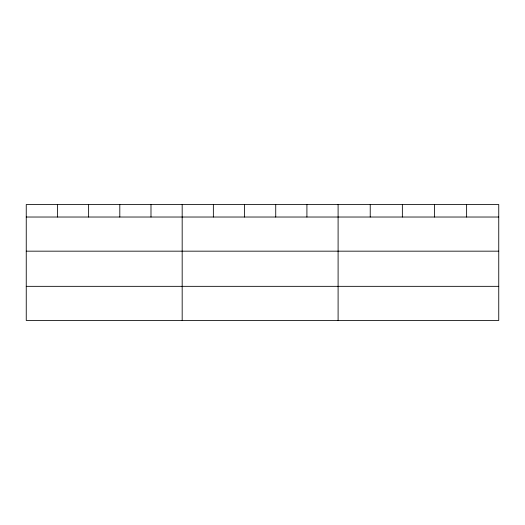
<?xml version="1.0" encoding="UTF-8"?>
<svg xmlns="http://www.w3.org/2000/svg" width="525" height="525" viewBox="0 0 525 525"><rect width="100%" height="100%" fill="white"/><g stroke="black" fill="none" stroke-linecap="round" stroke-linejoin="round"><path stroke-width="0.79" d="M498.75 251.167L498.75 204.527L26.25 204.527L26.25 320.473L498.75 320.473L498.75 251.167L26.25 251.167M26.25 217.028L498.75 217.028M26.25 286.335L498.75 286.335M466.62 204.527L466.62 217.028M434.49 204.527L434.49 217.028M402.36 204.527L402.36 217.028M370.23 204.527L370.23 217.028M338.1 204.527L338.1 320.473M306.915 204.527L306.915 217.028M275.73 204.527L275.73 217.028M244.545 204.527L244.545 217.028M213.36 204.527L213.36 217.028M182.175 204.527L182.175 320.473M150.99 204.527L150.99 217.028M119.805 204.527L119.805 217.028M88.62 204.527L88.62 217.028M57.435 204.527L57.435 217.028"/></g></svg>
